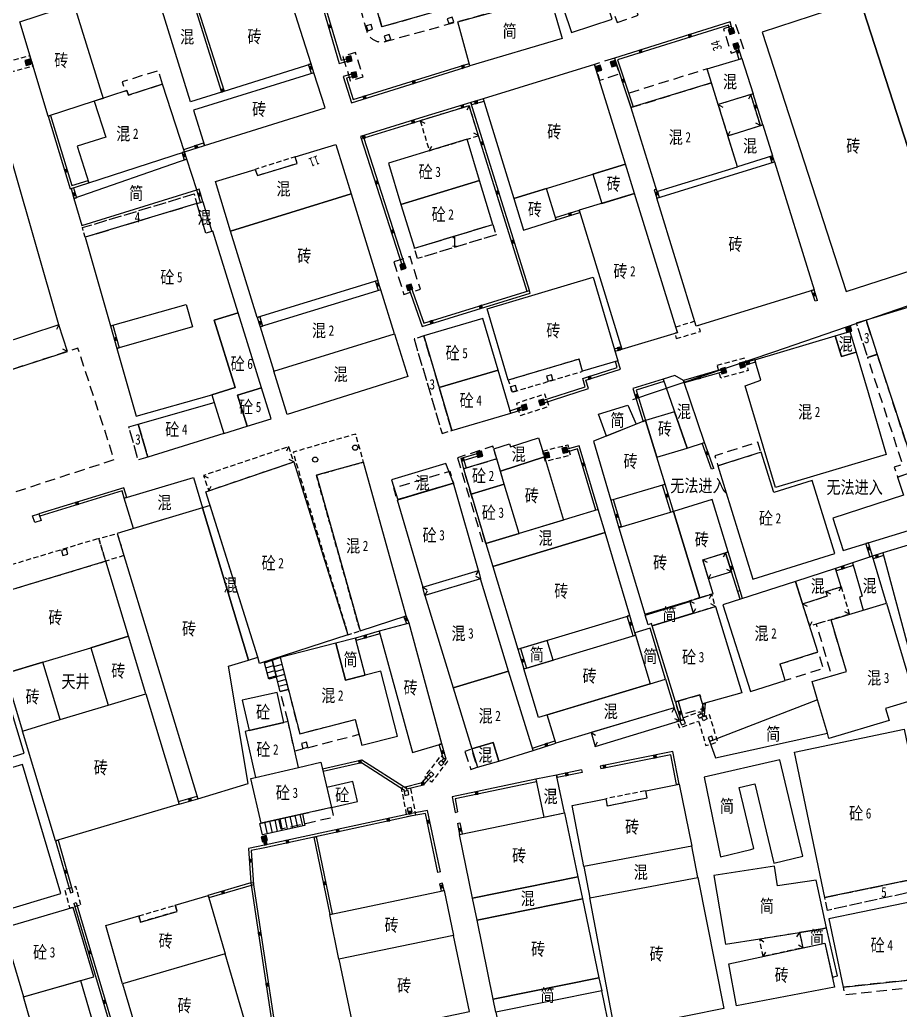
# Model space of a CAD drawing. Extents: x 395778 to 396698, y 996972 to 998012.
# Drawn here: x 396071.7 to 396157, y 997672.1 to 997768.1 of the extents above; entities that cross this region are included whole.
import ezdxf
from ezdxf.enums import TextEntityAlignment as Align

# ---------------------------------------------------------------- set-up
doc = ezdxf.new("R2010")
doc.units = 0
doc.header["$LTSCALE"] = 0.5
for name, pattern in [('X32', [1.5, 1, -0.5]), ('X39', [3, 2.5, -0.5]), ('X5', [3, 2, -1])]:
    doc.linetypes.add(name, pattern=pattern)
doc.layers.get('0').update_dxf_attribs({"linetype": 'CONTINUOUS'})
doc.layers.add('ASSIST', color=7, linetype='CONTINUOUS', plot=False)
doc.layers.add('JMD', color=6, linetype='CONTINUOUS')
doc.layers.add('门牌号', color=2, linetype='CONTINUOUS')
doc.styles.add('正等线体', font='simhei.ttf')
doc.styles.add('细等线体', font='', dxfattribs={"width": 0.8})
doc.styles.get('细等线体').set_extended_font_data('SimSun')
doc.linetypes.add('445', pattern='A,8,-0.5,[147,AAA.SHX,S=1,R=0,X=0,Y=0],-1.5', length=10)

# ---------------------------------------------------------------- blocks, each defined once
blk = doc.blocks.new('*U0')
at = {"linetype": 'Continuous'}
for points in [[(0, 0), (0.5, 0.5), (-0.5, 0.5)], [(0, 0), (-0.5, 0.5), (-0.5, -0.5)], [(0, 0), (-0.5, -0.5), (0.5, -0.5)], [(0, 0), (0.5, -0.5), (0.5, 0.5)]]:
    blk.add_solid(points, dxfattribs=at)
blk = doc.blocks.new('gc002')
blk.add_lwpolyline([(-0.5, -0.5), (0.5, -0.5), (0.5, 0.5), (-0.5, 0.5), (-0.5, -0.5)])
at = {"linetype": 'Continuous'}
blk.add_blockref('*U0', (0, 0), dxfattribs=at)
blk = doc.blocks.new('gc291')
blk.add_lwpolyline([(-0.5, -0.5), (0.5, -0.5), (0.5, 0.5), (-0.5, 0.5), (-0.5, -0.5)])

msp = doc.modelspace()

# ---------------------------------------------------------------- linework, layer by layer
at = {"layer": 'ASSIST', "linetype": 'Continuous', "flags": 128}
msp.add_lwpolyline([(396184.564, 997749.375), (396169.825, 997744.464), (396144.739, 997735.864), (396131.083, 997731.234)], dxfattribs=at)
for points in [[(396096.907, 997706.242), (396097.704, 997703.151), (396096.928, 997702.951), (396096.15, 997705.989)], [(396095.822, 997704.153), (396095.409, 997705.742), (396096.15, 997705.989), (396096.578, 997704.348)], [(396099.325, 997689.972), (396095.204, 997689.055), (396094.954, 997690.176), (396099.075, 997691.093)]]:
    msp.add_lwpolyline(points, close=True, dxfattribs=at)
at = {"layer": 'JMD', "linetype": 'Continuous'}
for p, q in [((396140.79, 997767.024), (396140.55, 997766.954)), ((396141.284, 997765.533), (396141.046, 997765.457)), ((396072.453, 997763.79), (396072.381, 997764.029)), ((396072.859, 997763.912), (396072.786, 997764.152)), ((396099.91, 997763.795), (396099.672, 997763.72)), ((396103.541, 997764.087), (396103.475, 997764.328)), ((396115.317, 997763.59), (396115.243, 997763.829)), ((396141.679, 997764.301), (396141.439, 997764.23)), ((396100.182, 997762.931), (396099.943, 997762.857)), ((396103.954, 997762.818), (396104.018, 997762.576)), ((396091.219, 997761.064), (396091.155, 997761.305)), ((396091.477, 997761.131), (396091.401, 997761.37)), ((396142.552, 997760.821), (396142.319, 997760.379)), ((396142.791, 997760.895), (396142.552, 997760.821)), ((396115.411, 997760.05), (396115.485, 997759.811)), ((396116.598, 997760.392), (396116.672, 997760.153)), ((396115.246, 997759.738), (396115.013, 997759.295)), ((396130.923, 997759.55), (396131.16, 997759.629)), ((396139.388, 997759.841), (396139.83, 997759.608)), ((396074.424, 997758.727), (396074.662, 997758.804)), ((396110.497, 997758.276), (396110.938, 997758.042)), ((396143.485, 997757.809), (396143.043, 997758.042)), ((396116.151, 997756.835), (396115.708, 997757.067)), ((396140.321, 997756.829), (396140.554, 997757.272)), ((396143.724, 997757.883), (396143.485, 997757.809)), ((396089.571, 997755.887), (396089.494, 997756.125)), ((396087.656, 997755.266), (396087.417, 997755.191)), ((396087.656, 997755.266), (396087.579, 997755.504)), ((396111.381, 997755.374), (396111.617, 997755.815)), ((396087.882, 997754.54), (396087.643, 997754.466)), ((396144.654, 997754.879), (396144.418, 997754.795)), ((396144.863, 997754.294), (396144.627, 997754.21)), ((396078.381, 997752.258), (396078.304, 997752.496)), ((396076.652, 997751.697), (396076.893, 997751.766)), ((396089.078, 997751.655), (396088.839, 997751.581)), ((396133.366, 997751.646), (396133.44, 997751.407)), ((396076.927, 997750.739), (396077.167, 997750.808)), ((396089.436, 997750.427), (396089.196, 997750.357)), ((396133.433, 997750.769), (396133.672, 997750.843)), ((396125.974, 997749.371), (396125.9, 997749.61)), ((396123.676, 997748.661), (396123.602, 997748.9)), ((396108.774, 997744.126), (396109.012, 997744.203)), ((396106.399, 997742.8), (396106.161, 997742.724)), ((396106.686, 997741.897), (396106.447, 997741.823, 2.728)), ((396109.365, 997742.119), (396109.602, 997742.201)), ((396121.093, 997741.817), (396120.854, 997741.743)), ((396121.167, 997741.578), (396121.093, 997741.817)), ((396148.684, 997741.903), (396148.446, 997741.827)), ((396149.018, 997740.858), (396148.78, 997740.782)), ((396094.696, 997739.198), (396094.935, 997739.272)), ((396075.458, 997738.483), (396075.231, 997738.037)), ((396080.463, 997738.389), (396080.703, 997738.457)), ((396094.974, 997738.292), (396095.213, 997738.366)), ((396076.293, 997735.917), (396075.847, 997736.144)), ((396081.081, 997736.209), (396081.322, 997736.277)), ((396129.4, 997735.934), (396129.329, 997736.174)), ((396130.06, 997736.13), (396129.986, 997736.369)), ((396129.674, 997735.011), (396129.434, 997734.942)), ((396142.933, 997735.119), (396143.005, 997734.88)), ((396139.798, 997734.189), (396139.867, 997733.948)), ((396141.823, 997734.786), (396141.895, 997734.546)), ((396134.045, 997733.24), (396134.12, 997733.001)), ((396136.015, 997733.105), (396136.097, 997732.868)), ((396122.336, 997730.888), (396122.26, 997731.126)), ((396119.273, 997729.937), (396119.197, 997730.175)), ((396120.633, 997730.368), (396120.557, 997730.607)), ((396132.124, 997729.126), (396132.357, 997729.219)), ((396097.743, 997726.692), (396097.522, 997726.244)), ((396124.749, 997726.438), (396124.82, 997726.198)), ((396138.073, 997727.092), (396137.838, 997727.007)), ((396098.244, 997725.219), (396097.795, 997725.44)), ((396116.227, 997726.069), (396116.299, 997725.83)), ((396114.702, 997724.553), (396114.942, 997724.625, -994.49)), ((396138.982, 997724.585), (396138.747, 997724.5)), ((396089.493, 997723.887), (396089.942, 997723.666)), ((396089.994, 997722.414), (396090.215, 997722.862)), ((396134.241, 997723.038), (396134.002, 997722.965)), ((396082.048, 997721.76), (396081.809, 997721.688)), ((396128.981, 997721.497), (396129.221, 997721.568)), ((396127.759, 997720.593), (396127.52, 997720.522)), ((396073.525, 997720.191), (396073.602, 997719.953)), ((396135.05, 997720.406), (396134.811, 997720.334)), ((396129.745, 997718.903), (396129.985, 997718.974)), ((396153.953, 997717.37), (396153.714, 997717.297)), ((396137.886, 997715.727), (396138.328, 997715.493)), ((396140.114, 997716.413), (396139.88, 997715.971)), ((396140.353, 997716.486), (396140.114, 997716.413)), ((396154.356, 997716.058), (396154.119, 997715.98)), ((396154.356, 997716.058), (396154.427, 997715.818)), ((396155.344, 997716.383), (396155.409, 997716.141)), ((396140.685, 997714.558), (396140.243, 997714.792)), ((396150.775, 997714.88), (396150.848, 997714.641)), ((396152.405, 997715.416), (396152.476, 997715.176)), ((396116.14, 997714.683), (396115.891, 997714.25)), ((396116.334, 997713.868), (396115.901, 997714.118)), ((396138.456, 997713.873), (396138.69, 997714.315)), ((396110.74, 997713.058), (396111.178, 997712.816)), ((396151.311, 997713.117), (396151.077, 997712.675)), ((396110.96, 997712.263), (396111.202, 997712.701)), ((396138.754, 997712.395), (396138.52, 997711.953)), ((396141.512, 997712.72), (396141.273, 997712.647)), ((396149.843, 997712.651), (396150.287, 997712.421)), ((396136.607, 997711.745), (396137.047, 997711.507)), ((396136.974, 997710.549), (396137.208, 997710.991)), ((396139.119, 997711.209), (396138.677, 997711.443)), ((396147.577, 997711.459), (396148.021, 997711.229)), ((396109.143, 997710.295), (396108.912, 997710.199)), ((396130.808, 997710.321), (396130.569, 997710.25)), ((396152.107, 997710.442), (396151.667, 997710.68)), ((396109.438, 997709.588), (396109.195, 997709.521)), ((396148.267, 997709.287), (396148.497, 997709.731)), ((396104.226, 997708.128), (396104.295, 997707.888)), ((396106.532, 997708.788), (396106.598, 997708.547)), ((396131.378, 997708.404), (396131.139, 997708.332)), ((396119.978, 997707.055), (396120.217, 997707.127)), ((396096.907, 997706.242), (396096.15, 997705.989)), ((396095.409, 997705.742), (396096.15, 997705.989)), ((396095.535, 997705.258), (396096.28, 997705.489)), ((396097.08, 997705.572), (396096.318, 997705.331)), ((396120.556, 997705.14), (396120.795, 997705.212)), ((396095.66, 997704.774), (396096.411, 997704.989)), ((396095.786, 997704.29), (396096.541, 997704.49)), ((396097.205, 997705.088), (396096.44, 997704.855)), ((396097.329, 997704.604), (396096.562, 997704.379)), ((396097.454, 997704.12), (396096.684, 997703.903)), ((396097.579, 997703.636), (396096.806, 997703.427)), ((396097.704, 997703.151), (396096.928, 997702.951)), ((396135.124, 997701.377), (396134.906, 997700.927)), ((396135.258, 997701.957), (396135.498, 997702.025)), ((396137.858, 997701.746), (396138.107, 997701.728)), ((396137.793, 997700.821), (396138.042, 997700.803)), ((396135.63, 997700.099), (396135.18, 997700.317)), ((396135.775, 997700.135), (396136.011, 997700.22, -987.799)), ((396127.06, 997698.967), (396127.5, 997698.73)), ((396112.587, 997697.883), (396112.347, 997697.812, 2.969)), ((396121.463, 997697.225), (396121.389, 997697.464)), ((396123.634, 997697.943), (396123.555, 997698.18)), ((396127.457, 997697.64), (396127.694, 997698.08)), ((396112.742, 997696.069), (396112.558, 997696.238, 2.969)), ((396127.954, 997695.72), (396128.003, 997695.475)), ((396101.03, 997695.429), (396101.087, 997695.186)), ((396111.527, 997694.697), (396111.34, 997694.863)), ((396123.712, 997694.861), (396123.763, 997694.616, 2.937)), ((396126.145, 997695.359), (396126.195, 997695.114)), ((396109.188, 997693.51), (396109.129, 997693.753)), ((396121.721, 997694.447), (396121.771, 997694.202)), ((396135.598, 997693.973), (396135.352, 997693.926)), ((396088.932, 997692.565), (396088.862, 997692.805)), ((396109.224, 997693.325), (396108.979, 997693.277)), ((396087.122, 997692.041), (396087.052, 997692.281)), ((396098.132, 997689.707), (396097.883, 997690.828)), ((396098.62, 997689.815), (396098.371, 997690.937)), ((396099.109, 997689.924), (396098.859, 997691.045)), ((396109.62, 997691.309), (396109.375, 997691.261)), ((396109.653, 997691.141), (396109.408, 997691.093)), ((396113.883, 997691.242), (396114.129, 997691.288)), ((396095.204, 997689.055), (396094.954, 997690.176)), ((396095.692, 997689.164), (396095.443, 997690.285)), ((396096.18, 997689.272), (396095.931, 997690.394)), ((396096.668, 997689.381), (396096.419, 997690.502)), ((396097.156, 997689.489), (396096.907, 997690.611)), ((396097.644, 997689.598), (396097.395, 997690.719)), ((396114.102, 997690.177), (396114.347, 997690.226)), ((396100.171, 997688.833), (396100.416, 997688.884)), ((396114.314, 997689.107), (396114.559, 997689.157)), ((396075.147, 997688.468), (396075.387, 997688.537)), ((396095.256, 997688.662), (396095.5, 997688.718)), ((396095.396, 997688.055), (396095.64, 997688.111)), ((396112.449, 997685.471), (396112.204, 997685.419)), ((396094.067, 997684.4), (396094.314, 997684.437)), ((396112.659, 997684.367), (396112.414, 997684.315)), ((396076.582, 997683.438), (396076.822, 997683.507)), ((396089.92, 997683.197), (396089.99, 997682.957, 3.019)), ((396112.81, 997683.651), (396112.565, 997683.599)), ((396076.905, 997682.421), (396077.145, 997682.492)), ((396101.719, 997681.356), (396101.963, 997681.407)), ((396147.28, 997679.604), (396146.997, 997679.191)), ((396143.414, 997678.987), (396143.823, 997678.699)), ((396147.603, 997678.103), (396147.183, 997678.374)), ((396143.737, 997677.266), (396144.014, 997677.683))]:
    msp.add_line(p, q, dxfattribs=at)
at = {"layer": 'JMD', "linetype": 'Continuous', "flags": 128}
for points in [[(396105.033, 997773.528), (396115.003, 997776.354), (396115.931, 997773.083), (396118.214, 997773.73), (396119.026, 997770.866), (396106.772, 997767.392)], [(396088.215, 997760.124), (396084.597, 997771.809), (396087.567, 997772.738), (396091.219, 997761.064)], [(396088.95, 997769.132), (396091.477, 997761.131), (396099.91, 997763.795), (396097.384, 997771.795), (396093.475, 997770.561)], [(396074.424, 997758.727), (396071.662, 997767.876), (396076.912, 997769.575), (396079.765, 997760.45), (396078.888, 997760.166)], [(396123.076, 997770.391), (396124.248, 997766.257), (396115.317, 997763.59), (396114.137, 997767.869), (396119.46, 997769.336)], [(396130.388, 997754.087), (396127.412, 997763.733), (396116.598, 997760.392), (396119.578, 997750.748)], [(396138.316, 997763.304), (396141.679, 997764.301), (396142.791, 997760.895), (396139.388, 997759.841)], [(396088.509, 997759.309), (396089.571, 997755.887), (396101.269, 997759.517), (396100.182, 997762.931)], [(396077.232, 997755.801), (396078.381, 997752.258), (396087.656, 997755.266), (396085.523, 997761.841), (396082.205, 997760.765), (396082.065, 997761.196), (396078.888, 997760.166), (396080.011, 997756.702)], [(396133.44, 997751.407), (396141.251, 997753.825), (396138.73, 997761.967), (396130.923, 997759.55)], [(396141.251, 997753.825), (396140.321, 997756.829), (396143.724, 997757.883), (396144.654, 997754.879)], [(396088.839, 997751.581), (396087.882, 997754.54), (396076.927, 997750.739), (396077.68, 997748.113)], [(396131.272, 997751.221), (396130.388, 997754.087), (396127.235, 997753.113), (396128.111, 997750.273)], [(396148.684, 997741.903), (396137.259, 997738.363), (396133.433, 997750.769), (396144.863, 997754.294)], [(396119.578, 997750.748), (396120.523, 997747.687), (396123.676, 997748.661), (396122.731, 997751.722)], [(396130.06, 997736.13), (396135.43, 997737.74), (396131.272, 997751.221), (396125.9, 997749.61)], [(396082.946, 997729.639), (396090.294, 997731.724), (396092.557, 997732.428), (396090.53, 997738.947), (396092.858, 997739.671), (396090.396, 997747.589), (396089.717, 997747.378), (396088.851, 997750.251), (396078.024, 997746.985), (396080.463, 997738.389), (396087.803, 997740.472), (396088.422, 997738.292), (396081.081, 997736.209)], [(396090.301, 997747.56), (396089.717, 997747.378), (396088.851, 997750.251), (396089.436, 997750.427)], [(396129.674, 997735.011), (396126.245, 997733.994), (396125.896, 997735.169), (396119.041, 997733.136), (396116.988, 997740.059), (396127.272, 997743.109)], [(396157.868, 997740.201), (396153.736, 997738.943), (396154.815, 997735.635), (396158.511, 997724.311), (396156.777, 997723.745), (396157.348, 997721.997), (396150.491, 997719.759), (396151.515, 997716.621), (396164.171, 997720.509)], [(396090.509, 997730.972), (396091.445, 997727.962), (396093.726, 997728.671), (396092.789, 997731.681), (396095.118, 997732.405), (396092.858, 997739.671), (396090.53, 997738.947), (396092.557, 997732.428), (396090.294, 997731.724)], [(396070.388, 997733.995), (396076.293, 997735.917), (396075.458, 997738.483), (396069.553, 997736.562)], [(396152.754, 997735.863), (396151.338, 997735.442), (396150.744, 997737.44), (396152.16, 997737.861)], [(396153.93, 997731.94), (396155.686, 997725.944), (396144.96, 997722.72), (396141.99, 997732.58), (396143.527, 997733.121), (396142.933, 997735.119), (396150.744, 997737.44), (396151.338, 997735.442), (396152.754, 997735.863), (396153.93, 997731.94)], [(396136.367, 997726.547), (396138.073, 997727.092), (396136.015, 997733.105), (396135.196, 997733.581), (396134.045, 997733.24)], [(396092.789, 997731.681), (396093.726, 997728.671), (396096.054, 997729.395), (396095.118, 997732.405)], [(396127.307, 997727.207), (396128.981, 997721.497), (396134.241, 997723.038), (396132.357, 997729.219)], [(396136.367, 997726.547), (396135.145, 997730.069), (396132.357, 997729.219), (396133.443, 997725.656)], [(396122.56, 997725.706), (396124.375, 997719.573), (396120.083, 997718.278), (396118.654, 997723.051), (396118.271, 997724.327)], [(396139.36, 997724.84), (396142.76, 997713.85), (396150.704, 997716.34), (396148.51, 997723.41), (396144.78, 997722.25), (396143.541, 997726.164), (396139.36, 997724.84)], [(396103.496, 997708.461), (396094.926, 997705.678), (396094.738, 997706.278), (396089.712, 997722.318), (396098.244, 997725.219)], [(396104.672, 997708.843), (396109.143, 997710.295), (396104.999, 997725.195), (396100.428, 997723.926)], [(396113.712, 997723.152), (396112.971, 997725.05), (396107.709, 997723.482), (396108.314, 997721.549)], [(396089.39, 997720.765), (396082.692, 997718.742), (396081.802, 997721.686), (396088.501, 997723.709)], [(396137.621, 997712.049), (396138.754, 997712.395), (396138.897, 997712.439), (396137.886, 997715.727), (396140.353, 997716.486), (396138.794, 997721.556), (396135.05, 997720.406)], [(396088.932, 997692.565), (396093.819, 997694.025), (396091.9, 997705.41), (396093.85, 997706), (396089.39, 997720.765), (396082.931, 997718.814), (396081.123, 997718.268)], [(396090.126, 997720.996), (396089.39, 997720.765), (396093.85, 997706), (396094.738, 997706.278)], [(396129.768, 997718.827), (396132.272, 997710.449), (396137.621, 997712.049), (396135.05, 997720.406)], [(396117.548, 997715.081), (396119.978, 997707.055), (396130.808, 997710.321), (396128.423, 997718.361)], [(396164.152, 997706.86), (396160.671, 997718.024), (396155.344, 997716.383), (396158.397, 997705.06)], [(396138.456, 997713.873), (396137.886, 997715.727), (396140.114, 997716.413), (396140.685, 997714.558)], [(396153.453, 997710.843), (396155.709, 997711.514), (396154.356, 997716.058), (396152.405, 997715.416), (396153.364, 997712.193), (396153.076, 997712.108)], [(396070.245, 997704.694), (396073.899, 997705.798), (396078.555, 997707.204), (396082.208, 997708.308), (396080.007, 997715.595), (396068.044, 997711.981)], [(396150.133, 997698.406), (396149.981, 997698.916), (396149.019, 997702.147), (396148.494, 997703.91), (396151.82, 997704.9), (396150.328, 997709.913), (396155.709, 997711.514), (396158.488, 997702.177), (396155.609, 997701.324), (396155.96, 997700.14)], [(396109.742, 997697.034), (396112.587, 997697.883), (396109.438, 997709.588), (396106.532, 997708.788)], [(396134.294, 997704.153), (396132.793, 997709.082), (396131.309, 997708.634), (396132.795, 997703.705)], [(396078.555, 997707.204), (396080.237, 997701.638), (396083.89, 997702.741), (396082.208, 997708.308)], [(396131.378, 997708.404), (396132.795, 997703.705), (396121.972, 997700.442), (396120.556, 997705.14)], [(396120.217, 997707.127), (396120.795, 997705.212), (396123.38, 997705.992), (396122.802, 997707.907)], [(396070.245, 997704.694), (396071.927, 997699.127), (396075.58, 997700.231), (396073.899, 997705.798)], [(396119.069, 997704.939), (396113.707, 997703.296), (396115.489, 997697.384), (396117.567, 997698.011), (396118.109, 997696.214), (396121.463, 997697.225)], [(396134.294, 997704.153), (396135.124, 997701.377), (396123.634, 997697.943), (396122.805, 997700.693), (396132.795, 997703.705)], [(396071.927, 997699.127), (396075.58, 997700.231), (396080.237, 997701.638), (396083.89, 997702.741), (396087.122, 997692.041), (396075.147, 997688.468)], [(396093.901, 997699.176), (396097.289, 997699.948), (396096.622, 997702.873), (396093.235, 997702.101)], [(396051.833, 997700.562), (396054.535, 997691.651), (396072.111, 997696.981), (396070.677, 997701.71), (396055.236, 997697.028), (396053.968, 997701.209)], [(396127.06, 997698.967), (396127.457, 997697.64), (396135.63, 997700.099), (396135.124, 997701.377)], [(396098.69, 997695.596), (396098.332, 997697.167), (396097.679, 997700.036), (396097.289, 997699.948), (396093.901, 997699.176), (396093.511, 997699.087), (396094.526, 997694.631)], [(396160.375, 997685.193), (396149.724, 997682.994), (396146.775, 997697.079), (396157.42, 997699.307)], [(396115.489, 997697.384), (396116.049, 997695.619), (396118.109, 997696.214), (396117.567, 997698.011)], [(396060.396, 997692.424), (396064.105, 997679.926), (396075.659, 997683.378), (396071.927, 997695.869)], [(396095.07, 997690.202), (396094.084, 997694.53), (396094.526, 997694.631), (396098.69, 997695.596), (396100.876, 997696.094), (396101.892, 997691.72)], [(396138.046, 997694.645), (396139.616, 997686.945), (396142.561, 997687.653), (396142.853, 997687.723), (396141.43, 997693.639), (396142.95, 997694.005), (396144.795, 997686.33), (396147.586, 997687.001), (396145.359, 997696.337)], [(396111.576, 997694.647), (396111.829, 997694.923), (396111.553, 997695.176), (396111.3, 997694.9)], [(396101.892, 997691.72), (396104.422, 997692.297), (396103.977, 997694.247), (396101.442, 997693.658)], [(396125.246, 997691.921), (396128.483, 997692.563), (396128.619, 997691.876), (396132.497, 997692.645), (396132.361, 997693.331), (396135.598, 997693.973), (396136.822, 997687.962), (396126.369, 997685.984)], [(396139.947, 997672.231), (396129.375, 997670.096), (396126.943, 997682.951), (396137.422, 997684.934)], [(396151.514, 997674.295), (396161.098, 997675.317), (396159.523, 997682.862), (396150.106, 997680.925)], [(396072.031, 997673.348), (396078.842, 997675.303), (396076.851, 997682.034), (396070.056, 997680.024)], [(396149.907, 997680.05), (396149.494, 997679.958), (396147.28, 997679.604), (396147.603, 997678.103), (396149.728, 997678.563), (396150.463, 997675.281), (396150.95, 997675.39)], [(396150.681, 997674.305), (396141.178, 997672.499), (396140.423, 997676.549), (396149.728, 997678.563)], [(396077.552, 997674.933), (396078.953, 997670.202), (396079.423, 997670.341), (396080.643, 997666.222), (396082.164, 997661.126), (396074.78, 997658.967), (396074.367, 997660.384), (396073.943, 997661.839), (396075.229, 997662.208), (396072.031, 997673.348)]]:
    msp.add_lwpolyline(points, close=True, dxfattribs=at)
at = {"layer": 'JMD', "color": 7, "linetype": 'Continuous', "flags": 128}
for points in [[(396105.033, 997773.528), (396100.208, 997772.181), (396102.654, 997763.844), (396103.541, 997764.087)], [(396140.79, 997767.024), (396140.544, 997767.869), (396129.323, 997764.354), (396130.923, 997759.55)], [(396141.679, 997764.301), (396141.284, 997765.533)], [(396072.453, 997763.79), (396072.859, 997763.912)], [(396100.182, 997762.931), (396099.91, 997763.795)], [(396103.954, 997762.818), (396103.024, 997762.57), (396103.831, 997760.023), (396115.317, 997763.59)], [(396091.219, 997761.064), (396091.477, 997761.131)], [(396143.724, 997757.883), (396142.791, 997760.895)], [(396121.093, 997741.817), (396115.411, 997760.05), (396110.423, 997758.515), (396104.722, 997756.746), (396108.774, 997744.126)], [(396116.598, 997760.392), (396115.411, 997760.05)], [(396074.424, 997758.727), (396076.56, 997751.674), (396078.381, 997752.258)], [(396087.656, 997755.266), (396089.571, 997755.887)], [(396087.882, 997754.54), (396087.656, 997755.266)], [(396144.863, 997754.294), (396144.654, 997754.879)], [(396076.652, 997751.697), (396076.927, 997750.739)], [(396089.436, 997750.427), (396089.078, 997751.655)], [(396133.366, 997751.646), (396133.18, 997751.589), (396133.433, 997750.769)], [(396123.676, 997748.661), (396125.974, 997749.371)], [(396109.365, 997742.119), (396110.679, 997738.344), (396121.167, 997741.578)], [(396149.018, 997740.858), (396148.684, 997741.903)], [(396080.463, 997738.389), (396081.081, 997736.209)], [(396129.4, 997735.934), (396130.06, 997736.13)], [(396122.336, 997730.888), (396126.817, 997732.329), (396126.565, 997733.123), (396129.913, 997734.185), (396129.674, 997735.011)], [(396142.933, 997735.119), (396141.823, 997734.786)], [(396139.798, 997734.189), (396136.015, 997733.105)], [(396134.045, 997733.24), (396131.12, 997732.328), (396132.124, 997729.126)], [(396127.759, 997720.593), (396125.908, 997726.783), (396124.749, 997726.438)], [(396138.982, 997724.585), (396138.073, 997727.092)], [(396082.048, 997721.76), (396081.763, 997722.705), (396073.525, 997720.191)], [(396135.05, 997720.406), (396134.241, 997723.038)], [(396128.981, 997721.497), (396129.768, 997718.827)], [(396154.356, 997716.058), (396153.953, 997717.37)], [(396141.743, 997711.968), (396140.924, 997714.632), (396140.353, 997716.486)], [(396155.344, 997716.383), (396154.356, 997716.058)], [(396152.405, 997715.416), (396150.775, 997714.88)], [(396109.438, 997709.588), (396109.143, 997710.295)], [(396131.378, 997708.404), (396131.309, 997708.634), (396130.808, 997710.321)], [(396106.532, 997708.788), (396104.226, 997708.128)], [(396121.463, 997697.225), (396123.634, 997697.943)], [(396109.224, 997693.325), (396109.188, 997693.51), (396104.839, 997696.314), (396101.03, 997695.429)], [(396109.188, 997693.51), (396110.831, 997693.911), (396111.527, 997694.697)], [(396121.721, 997694.447), (396113.601, 997692.734), (396113.883, 997691.242)], [(396087.122, 997692.041), (396088.932, 997692.565)], [(396109.653, 997691.141), (396109.62, 997691.309)], [(396114.102, 997690.177), (396114.314, 997689.107)], [(396075.147, 997688.468), (396076.582, 997683.438)], [(396094.067, 997684.4), (396097.302, 997662.933), (396105.188, 997664.59)]]:
    msp.add_lwpolyline(points, dxfattribs=at)
at = {"layer": 'JMD', "linetype": 'Continuous', "flags": 128}
for points in [[(396105.101, 997773.287), (396100.519, 997772.008), (396102.825, 997764.15), (396103.475, 997764.328)], [(396140.55, 997766.954), (396140.375, 997767.554), (396129.641, 997764.192), (396131.16, 997759.629)], [(396141.439, 997764.23), (396141.046, 997765.457)], [(396072.381, 997764.029), (396072.786, 997764.152)], [(396099.943, 997762.857), (396099.672, 997763.72)], [(396104.018, 997762.576), (396103.341, 997762.396), (396103.994, 997760.335), (396115.251, 997763.831)], [(396091.144, 997761.302), (396091.401, 997761.37)], [(396143.485, 997757.809), (396142.552, 997760.821)], [(396116.672, 997760.153), (396115.485, 997759.811)], [(396120.854, 997741.743), (396115.246, 997759.738), (396110.497, 997758.276), (396105.037, 997756.582), (396109.012, 997744.203)], [(396074.662, 997758.804), (396076.726, 997751.99), (396078.304, 997752.496)], [(396087.579, 997755.504), (396089.494, 997756.125)], [(396087.643, 997754.466), (396087.417, 997755.191)], [(396144.627, 997754.21), (396144.418, 997754.795)], [(396076.889, 997751.779), (396077.167, 997750.808)], [(396089.196, 997750.355), (396088.839, 997751.581)], [(396133.493, 997751.423), (396133.672, 997750.843)], [(396123.602, 997748.9), (396125.9, 997749.61)], [(396109.602, 997742.201), (396110.836, 997738.654), (396121.093, 997741.817)], [(396148.78, 997740.782), (396148.446, 997741.827)], [(396080.703, 997738.457), (396081.322, 997736.277)], [(396129.329, 997736.174), (396129.986, 997736.369)], [(396122.26, 997731.126), (396126.503, 997732.491), (396126.251, 997733.286), (396129.605, 997734.35), (396129.434, 997734.942)], [(396139.867, 997733.948), (396136.097, 997732.868)], [(396143.005, 997734.88), (396141.895, 997734.546)], [(396134.12, 997733.001), (396131.433, 997732.164), (396132.357, 997729.219)], [(396127.52, 997720.521), (396125.74, 997726.472), (396124.82, 997726.198)], [(396138.747, 997724.5), (396137.835, 997727.016)], [(396134.811, 997720.334), (396134.001, 997722.968)], [(396081.809, 997721.688), (396081.596, 997722.393), (396073.602, 997719.953)], [(396129.221, 997721.568), (396130.007, 997718.898)], [(396154.119, 997715.98), (396153.714, 997717.297)], [(396141.505, 997711.893), (396140.685, 997714.558), (396140.114, 997716.413)], [(396155.409, 997716.141), (396154.427, 997715.818)], [(396152.476, 997715.176), (396150.848, 997714.641)], [(396109.195, 997709.521), (396108.904, 997710.218)], [(396131.139, 997708.332), (396131.069, 997708.563), (396130.569, 997710.25)], [(396106.598, 997708.547), (396104.288, 997707.886)], [(396121.389, 997697.464), (396123.555, 997698.18)], [(396108.979, 997693.277), (396108.963, 997693.358), (396104.793, 997696.047), (396101.087, 997695.186)], [(396108.898, 997693.697), (396110.696, 997694.135), (396111.34, 997694.863)], [(396121.771, 997694.202), (396113.892, 997692.54), (396114.129, 997691.288)], [(396087.05, 997692.28), (396088.862, 997692.805)], [(396109.408, 997691.093), (396109.375, 997691.261)], [(396114.347, 997690.226), (396114.559, 997689.157)], [(396075.387, 997688.537), (396076.822, 997683.507)], [(396094.314, 997684.437), (396097.51, 997663.232), (396105.137, 997664.835)]]:
    msp.add_lwpolyline(points, dxfattribs=at)
at = {"layer": 'JMD', "linetype": 'X5', "flags": 128}
msp.add_lwpolyline([(396119.026, 997770.866), (396119.46, 997769.336), (396107.185, 997765.952, -0.426506), (396105.32, 997767.015), (396103.573, 997773.114), (396105.033, 997773.528), (396106.772, 997767.392)], format="xyb", close=True, dxfattribs=at)
at = {"layer": 'JMD', "linetype": 'Continuous', "flags": 128}
for points, elevation in [([(396125.171, 997766.824), (396129.102, 997768.123), (396127.527, 997772.889), (396124.014, 997771.728), (396124.823, 997769.278), (396124.406, 997769.14)], -994.22), ([(396153.162, 997769.967), (396161.313, 997744.806), (396167.383, 997746.772), (396159.231, 997771.935)], 2.997), ([(396153.162, 997769.967), (396143.65, 997766.882), (396151.8, 997741.724), (396161.313, 997744.806)], 2.997), ([(396107.416, 997754.165), (396108.634, 997750.169), (396116.253, 997752.491), (396115.035, 997756.487)], -990.578), ([(396090.633, 997752.398), (396094.497, 997753.57), (396094.715, 997752.981), (396098.564, 997754.139), (396098.37, 997754.783), (396102.312, 997755.969), (396103.806, 997751.18), (396092.115, 997747.582)], 2.714), ([(396116.253, 997752.491), (396108.634, 997750.169), (396109.931, 997745.913), (396117.551, 997748.235)], -990.578), ([(396092.115, 997747.582), (396103.806, 997751.18), (396106.399, 997742.8), (396094.696, 997739.198)], 2.714), ([(396108.014, 997737.612), (396106.686, 997741.897), (396094.974, 997738.292), (396096.294, 997734.005)], 2.751), ([(396112.344, 997732.411), (396118.041, 997734.098), (396116.558, 997739.104), (396110.861, 997737.417)], 2.87), ([(396096.294, 997734.005), (396108.014, 997737.612), (396109.309, 997733.486), (396097.591, 997729.79)], 2.751), ([(396113.576, 997728.25), (396119.273, 997729.937), (396118.041, 997734.098), (396112.344, 997732.411)], 2.87), ([(396083.162, 997728.877), (396090.509, 997730.972), (396091.445, 997727.962), (396084.072, 997725.669)], 3.078), ([(396128.569, 997727.71), (396127.792, 997729.841), (396130.633, 997730.719), (396131.445, 997728.856)], -94.425), ([(396117.628, 997726.476), (396119.151, 997726.966), (396119.251, 997726.656), (396121.972, 997727.532), (396122.56, 997725.706), (396118.271, 997724.327)], -993.035), ([(396114.702, 997724.553), (396115.439, 997722.091), (396118.654, 997723.051), (396117.916, 997725.515)], -992.682), ([(396110.74, 997713.058), (396116.14, 997714.683), (396113.712, 997723.152), (396108.275, 997721.537)], -994.86), ([(396118.654, 997723.051), (396115.439, 997722.091), (396116.869, 997717.316), (396120.083, 997718.278)], -992.682), ([(396120.083, 997718.278), (396116.869, 997717.316), (396117.548, 997715.081), (396128.423, 997718.361), (396127.759, 997720.593)], -992.682), ([(396072.921, 997719.996), (396073.525, 997720.191), (396073.74, 997719.525), (396073.136, 997719.33)], 3.06), ([(396146.896, 997713.604), (396147.577, 997711.459), (396149.979, 997712.222), (396149.843, 997712.651), (396151.311, 997713.117), (396150.775, 997714.88), (396146.896, 997713.604)], -993.956), ([(396110.96, 997712.263), (396110.74, 997713.058), (396116.14, 997714.683), (396116.334, 997713.868)], 2.762), ([(396116.334, 997713.868), (396110.96, 997712.263), (396113.707, 997703.296), (396119.069, 997704.939)], 2.875), ([(396142.508, 997702.947), (396145.898, 997704.023), (396145.39, 997705.624), (396149.059, 997706.789), (396146.896, 997713.604), (396139.837, 997711.363)], -993.956), ([(396132.992, 997709.324), (396132.926, 997709.537), (396132.585, 997709.432), (396132.305, 997710.343), (396136.628, 997711.673), (396136.974, 997710.549)], -987.799), ([(396132.992, 997709.324), (396139.119, 997711.209), (396141.695, 997702.835), (396137.858, 997701.746), (396137.609, 997702.624), (396135.258, 997701.957)], -987.799), ([(396103.249, 997704.046), (396105.151, 997704.536), (396104.226, 997708.128), (396102.323, 997707.638)], 3.318), ([(396096.907, 997706.242), (396098.81, 997698.858), (396104.18, 997700.242), (396104.825, 997697.74), (396108.294, 997698.634), (396106.672, 997704.928), (396103.249, 997704.046), (396102.323, 997707.638)], 3.318), ([(396149.019, 997702.147), (396138.895, 997698.252), (396138.532, 997698.138), (396139.118, 997696.53), (396149.981, 997698.916)], 3.255), ([(396138.114, 997700.649), (396138.308, 997700.301), (396137.958, 997700.107), (396137.765, 997700.455), (396137.565, 997700.353), (396137.428, 997700.656), (396137.793, 997700.821), (396137.912, 997700.557)], 3.226), ([(396135.819, 997699.713), (396136.206, 997699.852), (396136.067, 997700.24), (396135.68, 997700.101)], 3.217), ([(396138.418, 997698.5), (396138.532, 997698.138), (396138.895, 997698.252), (396138.781, 997698.614)], 3.285), ([(396112.538, 997695.748), (396112.791, 997696.024), (396112.515, 997696.277), (396112.262, 997696.001)], 2.969), ([(396124.483, 997691.187), (396123.712, 997694.861), (396121.721, 997694.447), (396122.472, 997690.775)], 3.008), ([(396109.408, 997692.96), (396109.325, 997693.347), (396108.938, 997693.264), (396109.021, 997692.877)], 3.092), ([(396109.713, 997691.329), (396109.629, 997691.713), (396109.245, 997691.629), (396109.329, 997691.245)], 3.129), ([(396125.779, 997685.005), (396115.569, 997682.917), (396114.314, 997689.107), (396124.483, 997691.187)], 3.008), ([(396137.422, 997684.934), (396136.822, 997687.962), (396126.369, 997685.984), (396126.943, 997682.951)], 3.175), ([(396149.907, 997680.05), (396148.897, 997684.673), (396145.154, 997684.113), (396144.859, 997686.037), (396138.955, 997685.132), (396140.086, 997678.455), (396143.414, 997678.987), (396147.28, 997679.604), (396149.494, 997679.958)], -993.658), ([(396116.014, 997680.784), (396115.569, 997682.917), (396125.779, 997685.005), (396126.226, 997682.873)], 3.008), ([(396081.644, 997674.62), (396080.008, 997680.276), (396083.207, 997681.208), (396083.382, 997680.606), (396086.918, 997681.636), (396086.744, 997682.233), (396089.924, 997683.185), (396091.579, 997677.526)], 3.387), ([(396102.618, 997677.011), (396101.719, 997681.356), (396112.81, 997683.651), (396113.722, 997679.309)], 3.625), ([(396117.578, 997673.118), (396116.014, 997680.784), (396126.226, 997682.873), (396127.832, 997675.215)], 3.103), ([(396115.263, 997671.927), (396113.722, 997679.309), (396102.618, 997677.011), (396104.146, 997669.627)], 3.059), ([(396083.73, 997667.552), (396093.647, 997670.453), (396091.579, 997677.526), (396081.644, 997674.62)], -994.385), ([(396127.832, 997675.215), (396128.096, 997673.957), (396117.835, 997671.858), (396117.578, 997673.118)], 3.118), ([(396128.096, 997673.957), (396117.835, 997671.858), (396118.648, 997667.916), (396128.925, 997670.005)], 3.118)]:
    msp.add_lwpolyline(points, close=True, dxfattribs=dict(at, elevation=elevation))
at = {"layer": 'JMD', "linetype": 'X5', "flags": 128}
for points in [[(396129.586, 997767.792), (396131.64, 997768.504), (396131.259, 997769.601), (396129.205, 997768.889)], [(396141.87, 997765.233), (396141.114, 997767.581), (396139.893, 997767.187), (396140.649, 997764.84)], [(396102.99, 997764.505), (396103.717, 997762.146), (396104.955, 997762.528), (396104.229, 997764.887)], [(396129.323, 997764.354), (396127.413, 997763.733), (396127.885, 997762.201), (396129.829, 997762.835)], [(396085.523, 997761.841), (396085.122, 997763.137), (396081.586, 997762.042), (396081.868, 997761.132), (396082.065, 997761.196), (396082.205, 997760.765)], [(396130.923, 997759.55), (396138.73, 997761.967), (396138.316, 997763.304), (396130.497, 997760.883)], [(396042.809, 997725.023), (396046.465, 997714.254), (396080.829, 997725.434), (396077.311, 997736.248)], [(396158.511, 997724.311), (396154.815, 997735.635), (396153.865, 997735.325), (396157.25, 997724.951), (396156.467, 997724.696), (396156.777, 997723.745)], [(396139.36, 997724.84), (396143.541, 997726.164), (396143.239, 997727.117), (396139.058, 997725.793)], [(396113.712, 997723.152), (396108.275, 997721.537), (396107.932, 997722.691), (396113.369, 997724.307)], [(396151.82, 997704.9), (396150.328, 997709.913), (396148.891, 997709.485), (396150.383, 997704.472)], [(396097.679, 997700.036), (396096.928, 997702.951), (396097.704, 997703.151), (396098.81, 997698.858), (396104.18, 997700.242), (396104.559, 997698.772), (396098.332, 997697.167)], [(396097.02, 997689.619), (396096.804, 997690.588), (396101.892, 997691.72), (396102.108, 997690.751)], [(396161.098, 997675.317), (396151.514, 997674.295), (396151.661, 997673.561), (396161.222, 997674.613)]]:
    msp.add_lwpolyline(points, close=True, dxfattribs=at)
at = {"layer": 'JMD', "linetype": 'X32', "flags": 128}
for points in [[(396070.711, 997763.004), (396072.954, 997763.597), (396072.66, 997764.57), (396070.451, 997763.986)], [(396143.485, 997757.809), (396142.552, 997760.821), (396139.388, 997759.841), (396140.321, 997756.829)], [(396110.497, 997758.276), (396111.381, 997755.374), (396115.035, 997756.487), (396116.151, 997756.835), (396115.246, 997759.738)], [(396135.327, 997737.171), (396137.669, 997737.859), (396137.491, 997738.435), (396137.259, 997738.363), (396137.111, 997738.841), (396135.267, 997738.269), (396135.43, 997737.74), (396135.185, 997737.667)], [(396126.245, 997733.994), (396125.896, 997735.169), (396119.041, 997733.136), (396119.39, 997731.961)], [(396139.305, 997734.573), (396141.972, 997735.297), (396142.308, 997734.058), (396139.641, 997733.335)], [(396120.207, 997729.699), (396122.981, 997730.611), (396122.594, 997731.787), (396119.82, 997730.876)], [(396089.994, 997722.414), (396098.244, 997725.219), (396097.743, 997726.692), (396089.493, 997723.887)], [(396122.378, 997726.266), (396124.798, 997726.869), (396125.051, 997725.852), (396122.631, 997725.25)], [(396067.379, 997714.183), (396068.044, 997711.981), (396080.007, 997715.595), (396079.342, 997717.797)], [(396081.772, 997716.131), (396080.007, 997715.595), (396079.342, 997717.797), (396081.123, 997718.268)], [(396132.497, 997692.645), (396132.361, 997693.331), (396128.483, 997692.563), (396128.619, 997691.876)], [(396143.737, 997677.266), (396143.414, 997678.987), (396147.28, 997679.604), (396147.603, 997678.103)]]:
    msp.add_lwpolyline(points, close=True, dxfattribs=at)
at = {"layer": 'JMD', "linetype": '445', "flags": 128}
msp.add_lwpolyline([(396075.458, 997738.483), (396068.881, 997761.42)], dxfattribs=at)
at = {"layer": 'JMD', "linetype": 'X32', "flags": 128}
for points, elevation in [([(396094.497, 997753.57), (396094.715, 997752.981), (396098.564, 997754.139), (396098.37, 997754.783)], 2.714), ([(396151.311, 997713.117), (396152.107, 997710.442), (396150.328, 997709.913), (396148.891, 997709.485), (396148.267, 997709.287), (396147.577, 997711.459), (396149.979, 997712.222), (396149.843, 997712.651)], -993.956), ([(396136.607, 997711.745), (396136.628, 997711.673), (396136.974, 997710.549), (396139.119, 997711.209), (396138.754, 997712.395), (396137.761, 997712.09)], -987.799), ([(396137.488, 997700.085), (396138.199, 997697.71), (396139.343, 997698.053), (396138.553, 997700.691), (396137.789, 997700.462), (396137.632, 997700.987), (396135.365, 997700.154), (396135.626, 997699.443), (396137.488, 997700.085)], -993.13), ([(396113.151, 997696.212), (396111.587, 997694.176), (396110.935, 997694.677), (396112.512, 997696.73)], -993.602), ([(396109.186, 997690.839), (396110.079, 997691.011), (396109.544, 997693.797), (396108.661, 997693.571)], -993.121), ([(396077.583, 997682.283), (396077.109, 997684.045), (396076.033, 997683.756), (396076.507, 997681.994)], -992.945), ([(396083.207, 997681.208), (396086.744, 997682.233), (396086.918, 997681.636), (396083.382, 997680.606)], 3.387)]:
    msp.add_lwpolyline(points, close=True, dxfattribs=dict(at, elevation=elevation))
at = {"layer": 'JMD', "linetype": 'X39', "flags": 128}
for points in [[(396088.851, 997750.251), (396078.024, 997746.985), (396077.743, 997747.916), (396088.57, 997751.182)], [(396109.931, 997745.913), (396117.551, 997748.235), (396117.855, 997747.236), (396110.236, 997744.914)], [(396153.736, 997738.943), (396152.779, 997738.652), (396153.865, 997735.325), (396154.815, 997735.635)], [(396149.724, 997682.994), (396160.375, 997685.193), (396160.622, 997684.058), (396149.982, 997681.742)]]:
    msp.add_lwpolyline(points, close=True, dxfattribs=at)
at = {"layer": 'JMD', "linetype": 'X5', "flags": 128}
for points, elevation in [([(396107.93, 997744.615), (396108.917, 997741.446), (396110.511, 997741.942), (396109.524, 997745.111)], -992.858), ([(396145.898, 997704.023), (396145.39, 997705.624), (396149.059, 997706.789), (396149.568, 997705.188)], -993.956), ([(396135.645, 997700.655), (396135.258, 997701.957), (396137.609, 997702.624), (396137.979, 997701.317)], -992.221), ([(396114.839, 997697.137), (396115.398, 997695.385), (396116.049, 997695.619), (396115.489, 997697.384)], -992.673)]:
    msp.add_lwpolyline(points, close=True, dxfattribs=dict(at, elevation=elevation))
at = {"layer": 'JMD', "linetype": 'Continuous', "flags": 128}
for points, elevation in [([(396106.447, 997741.823), (396106.16, 997742.726)], 2.728), ([(396094.935, 997739.272), (396095.213, 997738.366)], 2.714), ([(396119.197, 997730.175), (396120.557, 997730.607)], 2.87), ([(396116.299, 997725.83), (396114.733, 997725.359), (396114.942, 997724.625)], -994.49), ([(396120.217, 997707.127), (396120.795, 997705.212)], -993.081), ([(396135.498, 997702.025), (396136.011, 997700.22)], -987.799), ([(396138.113, 997701.819), (396138.029, 997700.61)], 3.226), ([(396112.558, 997696.238), (396112.741, 997696.445), (396112.347, 997697.812)], 2.969), ([(396135.352, 997693.926), (396134.794, 997696.833), (396128.003, 997695.475)], -993.404), ([(396126.195, 997695.114), (396123.763, 997694.616)], 2.937), ([(396112.204, 997685.419), (396110.999, 997691.143), (396109.703, 997690.896), (396095.448, 997687.81), (396094.117, 997687.532), (396094.329, 997684.216), (396089.99, 997682.957)], 3.019), ([(396100.416, 997688.886), (396101.963, 997681.407)], 3.625), ([(396095.5, 997688.718), (396095.64, 997688.108)], 3.396), ([(396112.565, 997683.599), (396112.414, 997684.315)], 3.028), ([(396077.145, 997682.492), (396077.208, 997682.281), (396083.321, 997661.734), (396083.631, 997661.828)], -993.236)]:
    msp.add_lwpolyline(points, dxfattribs=dict(at, elevation=elevation))
at = {"layer": 'JMD', "color": 7, "linetype": 'Continuous', "flags": 128}
for points, elevation in [([(396106.686, 997741.897), (396106.399, 997742.8)], 2.728), ([(396094.696, 997739.198), (396094.974, 997738.292)], 2.714), ([(396119.273, 997729.937), (396120.633, 997730.368)], 2.87), ([(396116.227, 997726.069), (396114.425, 997725.528), (396114.702, 997724.553)], -994.49), ([(396119.978, 997707.055), (396120.556, 997705.14)], -993.081), ([(396135.258, 997701.957), (396135.775, 997700.135)], -987.799), ([(396137.858, 997701.746), (396137.793, 997700.821)], 3.226), ([(396112.742, 997696.069), (396113.019, 997696.382), (396112.587, 997697.883)], 2.969), ([(396135.598, 997693.973), (396134.992, 997697.128), (396127.954, 997695.72)], -993.404), ([(396126.145, 997695.359), (396123.712, 997694.861)], 2.937), ([(396112.449, 997685.471), (396111.193, 997691.434), (396109.653, 997691.141), (396095.396, 997688.055), (396093.854, 997687.732), (396094.067, 997684.4), (396089.92, 997683.197)], 3.019), ([(396100.171, 997688.833), (396101.719, 997681.356)], 3.625), ([(396095.256, 997688.662), (396095.396, 997688.055)], 3.396), ([(396112.81, 997683.651), (396112.659, 997684.367)], 3.028), ([(396076.905, 997682.421), (396076.968, 997682.21), (396083.153, 997661.422), (396083.704, 997661.589)], -993.236)]:
    msp.add_lwpolyline(points, dxfattribs=dict(at, elevation=elevation))
at = {"layer": 'JMD', "linetype": 'X39', "flags": 128}
for points, elevation in [([(396113.576, 997728.25), (396112.344, 997732.411), (396110.861, 997737.417), (396109.903, 997737.133), (396112.617, 997727.966)], 2.87), ([(396083.162, 997728.877), (396084.072, 997725.669), (396083.149, 997725.407), (396082.238, 997728.615)], 3.078)]:
    msp.add_lwpolyline(points, close=True, dxfattribs=dict(at, elevation=elevation))
at = {"layer": 'JMD', "linetype": 'X32', "flags": 128}
msp.add_lwpolyline([(396100.428, 997723.926), (396104.999, 997725.195), (396104.245, 997727.91), (396098.171, 997726.155), (396098.939, 997723.496), (396103.496, 997708.461), (396104.672, 997708.843), (396100.428, 997723.926)], dxfattribs=at)
at = {"layer": 'JMD', "linetype": 'X5', "elevation": -992.682, "flags": 128}
msp.add_lwpolyline([(396114.109, 997725.609), (396116.615, 997717.24), (396116.869, 997717.316), (396114.702, 997724.553), (396117.916, 997725.515), (396117.554, 997726.723), (396114.109, 997725.609)], dxfattribs=at)
at = {"layer": 'JMD', "linetype": 'Continuous'}
for points in [[(396096.907, 997706.242), (396097.704, 997703.151)], [(396095.822, 997704.153), (396095.409, 997705.742)], [(396096.15, 997705.989), (396096.578, 997704.348)], [(396096.928, 997702.951), (396096.15, 997705.989)], [(396094.954, 997690.176), (396099.075, 997691.093)], [(396099.325, 997689.972), (396095.204, 997689.055)]]:
    msp.add_lwpolyline(points, dxfattribs=at)
for centre in [(396104.185, 997726.593), (396100.306, 997725.435)]:
    msp.add_circle(centre, 0.251, dxfattribs=at)

# ---------------------------------------------------------------- block references
at = {"layer": 'JMD', "linetype": 'Continuous', "xscale": 0.25, "yscale": 0.25}
for p, rotation in [((396101.733, 997767.427), 286.3512089315428), ((396136.65, 997766.518), 197.3932661241809), ((396131.878, 997765.023), 197.3932661241809), ((396141.323, 997765.002), 107.7647175351955), ((396072.66, 997763.983), 16.79858836931676), ((396099.9, 997763.412), 107.4257663329971), ((396114.649, 997763.513), 17.25228481268561), ((396109.874, 997762.03), 17.25228481268561), ((396130.188, 997762.153), 288.4206356136106), ((396091.342, 997761.225), 14.74939295222904), ((396105.099, 997760.548), 17.25228481268561), ((396115.92, 997760.067), 196.0728187500434), ((396114.585, 997759.665), 197.1051504634728), ((396143.045, 997759.653), 107.2041136397329), ((396109.807, 997758.193), 197.2389304815096), ((396105.032, 997756.711), 197.2389304815096), ((396116.511, 997756.101), 107.3076239791334), ((396087.627, 997754.938), 107.317941930553), ((396088.766, 997755.757), 17.96916790059595), ((396144.62, 997754.603), 109.6495739968038), ((396076.158, 997753.433), 286.8489287265543), ((396106.282, 997752.296), 287.8001036772446), ((396076.937, 997751.157), 286.0001334065448), ((396089.101, 997751.129), 106.2439068863787), ((396117.998, 997751.327), 107.3076239791334), ((396133.428, 997751.208), 287.1397186866528), ((396125.018, 997749.207), 17.168604311215), ((396107.811, 997747.535), 287.8001036772446), ((396119.486, 997746.553), 107.3076239791334), ((396106.395, 997742.401), 107.6317895708517), ((396148.698, 997741.447), 107.719868378795), ((396116.378, 997740.232), 17.1403493052055), ((396094.982, 997738.691), 287.1073146041968), ((396111.6, 997738.758), 17.1403493052055), ((396080.954, 997737.115), 285.8402583280728), ((396129.761, 997736.172), 16.51972081290981), ((396142.303, 997734.799), 196.7244621478709), ((396126.915, 997733.366), 17.59242456167382), ((396137.563, 997733.418), 195.9924548909239), ((396131.475, 997731.614), 287.4043731119557), ((396120.051, 997730.315), 17.59439335535542), ((396114.599, 997725.45), 196.7109116520264), ((396138.319, 997726.047), 109.9217258846787), ((396126.321, 997724.967), 106.6510902087686), ((396134.445, 997721.948), 107.0988827097792), ((396077.234, 997721.192), 196.9706774701867), ((396129.559, 997719.976), 286.410167061989), ((396153.995, 997716.808), 107.0772754928797), ((396154.79, 997716.069), 198.2096356269137), ((396140.697, 997714.943), 107.0988825379817), ((396151.466, 997714.976), 198.2096356293176), ((396109.146, 997709.964), 112.6486307766455), ((396130.916, 997709.519), 106.522490733976), ((396105.183, 997708.272), 195.9703486992251), ((396120.444, 997705.942), 286.7876807219913), ((396137.943, 997701.182), 265.9793992395843), ((396135.688, 997700.898), 285.8436377326535), ((396122.727, 997697.775), 18.30141495081977), ((396112.686, 997697.087), 106.0562485576488), ((396133.264, 997696.655), 191.3130635624502), ((396104.671, 997696.147), 193.080130176001), ((396128.361, 997695.674), 191.3130635624502), ((396124.71, 997694.938), 191.5678363972775), ((396110.756, 997694.021), 13.7157914227657), ((396115.983, 997693.109), 191.9124820906857), ((396088.173, 997692.475), 16.14587601343096), ((396109.511, 997691.218), 101.1051393240211), ((396107.394, 997690.524), 192.2135424454125), ((396111.296, 997690.338), 101.8944689214475), ((396102.507, 997689.466), 192.2135424454125), ((396114.352, 997689.559), 281.2069196761767), ((396095.462, 997688.326), 282.9877228246501), ((396097.62, 997688.409), 192.2135424454125), ((396094.054, 997686.566), 273.6576884396418), ((396076.128, 997685.484), 285.9228266611021), ((396101.222, 997684.372), 281.6911768941987), ((396112.597, 997684.055), 101.9088212502139), ((396091.377, 997683.49), 196.176874329447), ((396094.936, 997679.474), 278.5697853811922), ((396078.451, 997677.664), 286.569184923028), ((396095.681, 997674.53), 278.5697853811922), ((396079.877, 997672.872), 286.569184923028)]:
    msp.add_blockref('gc002', p, dxfattribs=dict(at, rotation=rotation))
at = {"layer": 'JMD', "linetype": 'Continuous', "yscale": 0.5, "zscale": 0.5}
for name, p, xscale, rotation in [('gc291', (396105.571, 997767.305), 0.4999999999999994, 288.19404445348), ('gc291', (396113.433, 997768.011), 0.4999999999999997, 288.1940444534801), ('gc291', (396107.32, 997766.327), 0.4999999999999994, 288.19404445348), ('gc002', (396140.68, 997766.967), 0.5, 287.3714360098054), ('gc002', (396141.133, 997765.529, 3.387), 0.5, 107.2634348823633), ('gc002', (396072.475, 997763.946, -94.408), 0.5, 195.6745279071239), ('gc002', (396129.237, 997763.81), 0.5, 107.2634348823633), ('gc002', (396127.788, 997763.355), 0.5, 107.2634348823633), ('gc002', (396152.03, 997738.072, -94.049), 0.5, 195.6305687212464), ('gc002', (396141.731, 997734.616, -94.139), 0.5, 196.4065932116055), ('gc002', (396139.91, 997734.061, -94.126), 0.5, 16.40659321160547), ('gc291', (396123.061, 997733.337), 0.5000000000000001, 16.33332963629892), ('gc291', (396119.568, 997732.306), 0.5, 16.33332963629893), ('gc002', (396122.286, 997730.991, 2.832), 0.5, 196.3718242516375), ('gc002', (396120.601, 997730.5, 2.809), 0.4999999999999999, 16.37182425128906), ('gc002', (396116.263, 997725.949), 0.5, 13.60526687585661), ('gc002', (396124.535, 997726.345), 0.4999999999999999, 14.02199613584337), ('gc002', (396122.772, 997725.866), 0.5, 13.90265051333583), ('gc291', (396076.026, 997716.45), 0.4999999999999999, 16.35156720371991), ('gc291', (396099.304, 997697.732), 0.5, 14.7524527527177), ('gc002', (396095.386, 997688.687), 0.5, 283.6086009450543)]:
    msp.add_blockref(name, p, dxfattribs=dict(at, xscale=xscale, rotation=rotation))
at = {"layer": 'JMD', "linetype": 'X5', "xscale": 0.5, "yscale": 0.5, "zscale": 0.5}
for p, rotation in [((396103.588, 997764.26), 286.1945580004782), ((396104.084, 997762.734, -94.339), 281.306554986892), ((396108.823, 997744.154), 287.4848145721928), ((396109.459, 997742.135), 107.4848145726093)]:
    msp.add_blockref('gc002', p, dxfattribs=dict(at, rotation=rotation))

# ---------------------------------------------------------------- texts
at = {"layer": 'JMD', "linetype": 'Continuous', "width": 0.8}
for s, height, style, p in [('简', 1.25, '细等线体', (396119.172, 997767.01)), ('混', 1.25, '细等线体', (396087.903, 997766.423)), ('砖', 1.25, '细等线体', (396094.43, 997766.463)), ('砖', 1.25, '细等线体', (396075.695, 997764.144)), ('混', 1.25, '细等线体', (396140.542, 997762.08)), ('砖', 1.25, '细等线体', (396094.883, 997759.41)), ('砖', 1.25, '细等线体', (396123.494, 997757.24)), ('混', 1.25, '细等线体', (396142.487, 997755.854)), ('砖', 1.25, '细等线体', (396152.481, 997755.845, 2.997)), ('混', 1.25, '细等线体', (396097.245, 997751.69, 2.714)), ('砖', 1.25, '细等线体', (396129.253, 997752.168)), ('简', 1.25, '细等线体', (396082.953, 997751.281)), ('砖', 1.25, '细等线体', (396121.627, 997749.704)), ('4', 1, '正等线体', (396083.09, 997748.935)), ('混', 1.25, '细等线体', (396089.576, 997748.904)), ('1', 1, '正等线体', (396113.821, 997746.573)), ('砖', 1.25, '细等线体', (396141.059, 997746.332)), ('砖', 1.25, '细等线体', (396099.254, 997745.189, 2.714)), ('砖', 1.25, '细等线体', (396123.404, 997737.96)), ('混', 1.25, '细等线体', (396151.749, 997736.651)), ('3', 1, '正等线体', (396153.794, 997737.216)), ('混', 1.25, '细等线体', (396102.783, 997733.717, 2.751)), ('3', 1, '正等线体', (396111.661, 997732.724)), ('混', 1.25, '细等线体', (396136.072, 997730.111)), ('简', 1.25, '细等线体', (396129.616, 997729.285, -94.425)), ('砖', 1.25, '细等线体', (396134.225, 997728.435)), ('3', 1, '正等线体', (396083.128, 997727.384)), ('混', 1.25, '细等线体', (396120.046, 997725.972, -993.035)), ('砖', 1.25, '细等线体', (396130.889, 997725.299)), ('混', 1.25, '细等线体', (396110.717, 997723.193)), ('无法进入', 1.25, '细等线体', (396137.476, 997722.927)), ('无法进入', 1.25, '细等线体', (396152.616, 997722.773)), ('砖', 1.25, '细等线体', (396121.32, 997721.962)), ('混', 1.25, '细等线体', (396085.704, 997721.28)), ('混', 1.25, '细等线体', (396122.646, 997717.836, -992.682)), ('砖', 1.25, '细等线体', (396137.802, 997717.693)), ('砖', 1.25, '细等线体', (396133.764, 997715.458)), ('混', 1.25, '细等线体', (396092.097, 997713.28)), ('混', 1.25, '细等线体', (396149.051, 997713.185, -993.956)), ('混', 1.25, '细等线体', (396154.078, 997713.216)), ('砖', 1.25, '细等线体', (396124.18, 997712.702)), ('砖', 1.25, '细等线体', (396075.126, 997710.144)), ('简', 1.25, '细等线体', (396134.667, 997710.462, -987.799)), ('砖', 1.25, '细等线体', (396088.087, 997709.051)), ('简', 1.25, '细等线体', (396121.799, 997706.56)), ('简', 1.25, '细等线体', (396132.796, 997706.392)), ('简', 1.25, '细等线体', (396103.737, 997706.087, 3.318)), ('砖', 1.25, '细等线体', (396081.222, 997704.973)), ('砖', 1.25, '细等线体', (396126.918, 997704.488)), ('天井', 1.25, '细等线体', (396077.075, 997703.945)), ('砖', 1.25, '细等线体', (396072.913, 997702.462)), ('砖', 1.25, '细等线体', (396109.569, 997703.338)), ('砼', 1.25, '细等线体', (396095.262, 997701.024)), ('混', 1.25, '细等线体', (396128.973, 997701.045)), ('简', 1.25, '细等线体', (396144.733, 997698.873, 3.255)), ('混', 1.25, '细等线体', (396116.805, 997696.809)), ('砖', 1.25, '细等线体', (396079.525, 997695.595)), ('砼', 1.25, '细等线体', (396102.934, 997692.981)), ('混', 1.25, '细等线体', (396123.137, 997692.799, 3.008)), ('简', 1.25, '细等线体', (396140.24, 997691.875)), ('砖', 1.25, '细等线体', (396131.047, 997689.84)), ('砖', 1.25, '细等线体', (396120.084, 997687.064, 3.008)), ('混', 1.25, '细等线体', (396131.889, 997685.457, 3.175)), ('混', 1.25, '细等线体', (396120.932, 997682.902, 3.008)), ('5', 1, '正等线体', (396155.459, 997683.505)), ('简', 1.25, '细等线体', (396144.109, 997682.196, -993.658)), ('砖', 1.25, '细等线体', (396107.717, 997680.331, 3.625)), ('砖', 1.25, '细等线体', (396085.819, 997678.798, 3.387)), ('简', 1.25, '细等线体', (396148.97, 997679.181)), ('砖', 1.25, '细等线体', (396121.935, 997678.002, 3.103)), ('砖', 1.25, '细等线体', (396133.415, 997677.54)), ('砖', 1.25, '细等线体', (396145.549, 997675.483)), ('砖', 1.25, '细等线体', (396108.937, 997674.468, 3.059)), ('简', 1.25, '细等线体', (396122.847, 997673.539, 3.118)), ('砖', 1.25, '细等线体', (396087.65, 997672.539, -994.385))]:
    msp.add_text(s, height=height, dxfattribs=dict(at, style=style)).set_placement(p, align=Align.MIDDLE)
at = {"layer": 'JMD', "linetype": 'Continuous', "style": '细等线体', "width": 0.8}
for s, p in [('混', (396082.389, 997757.024)), ('混', (396135.961, 997756.687)), ('砼', (396111.71, 997753.328, -990.578)), ('砼', (396112.967, 997749.202, -990.578)), ('砖', (396130.594, 997743.691)), ('砼', (396086.659, 997743.111)), ('混', (396101.367, 997737.951, 2.751)), ('砼', (396114.326, 997735.758, 2.87)), ('砼', (396093.481, 997734.719)), ('砼', (396094.297, 997730.538)), ('砼', (396115.683, 997731.174, 2.87)), ('混', (396148.502, 997730.061)), ('砼', (396087.138, 997728.357, 3.078)), ('砼', (396116.878, 997723.856, -992.682)), ('砼', (396117.829, 997720.293, -992.682)), ('砼', (396144.702, 997719.744)), ('砼', (396112.09, 997718.111, -994.86)), ('混', (396104.677, 997717.076)), ('砼', (396096.485, 997715.4)), ('混', (396114.891, 997708.591, 2.875)), ('混', (396144.272, 997708.59, -993.956)), ('砼', (396137.249, 997706.293, -987.799)), ('混', (396155.196, 997704.276)), ('混', (396102.268, 997702.573, 3.318)), ('混', (396117.522, 997700.595)), ('砼', (396095.975, 997697.337)), ('砼', (396097.862, 997693.138)), ('砼', (396153.45, 997691.144)), ('砼', (396074.325, 997677.679)), ('砼', (396155.537, 997678.367))]:
    msp.add_text(s, height=1.25, dxfattribs=at).set_placement(p, align=Align.MIDDLE_RIGHT)
at = {"layer": 'JMD', "linetype": 'Continuous', "style": '正等线体', "width": 0.8}
for s, p in [('2', (396082.639, 997757.024)), ('2', (396136.211, 997756.687)), ('3', (396111.96, 997753.328, -990.578)), ('2', (396113.217, 997749.202, -990.578)), ('5', (396086.909, 997743.111)), ('2', (396130.844, 997743.691)), ('2', (396101.617, 997737.951, 2.751)), ('5', (396114.576, 997735.758, 2.87)), ('6', (396093.731, 997734.719)), ('4', (396115.933, 997731.174, 2.87)), ('5', (396094.547, 997730.538)), ('2', (396148.752, 997730.061)), ('4', (396087.388, 997728.357, 3.078)), ('2', (396117.128, 997723.856, -992.682)), ('3', (396118.079, 997720.293, -992.682)), ('2', (396144.952, 997719.744)), ('3', (396112.34, 997718.111, -994.86)), ('2', (396104.927, 997717.076)), ('2', (396096.735, 997715.4)), ('3', (396115.141, 997708.591, 2.875)), ('2', (396144.522, 997708.59, -993.956)), ('3', (396137.499, 997706.293, -987.799)), ('3', (396155.446, 997704.276)), ('2', (396102.518, 997702.573, 3.318)), ('2', (396117.772, 997700.595)), ('2', (396096.225, 997697.337)), ('3', (396098.112, 997693.138)), ('6', (396153.7, 997691.144)), ('4', (396155.787, 997678.367)), ('3', (396074.575, 997677.679))]:
    msp.add_text(s, height=1, dxfattribs=at).set_placement(p, align=Align.MIDDLE_LEFT)
at = {"layer": '门牌号', "linetype": 'Continuous', "style": '细等线体', "width": 0.8}
for s, rotation, p in [('34', 108.69067, (396139.216, 997765.556)), ('11', 199.34955, (396100.222, 997754.349))]:
    msp.add_text(s, height=0.9, rotation=rotation, dxfattribs=at).set_placement(p, align=Align.MIDDLE)

doc.saveas('drawing.dxf')
